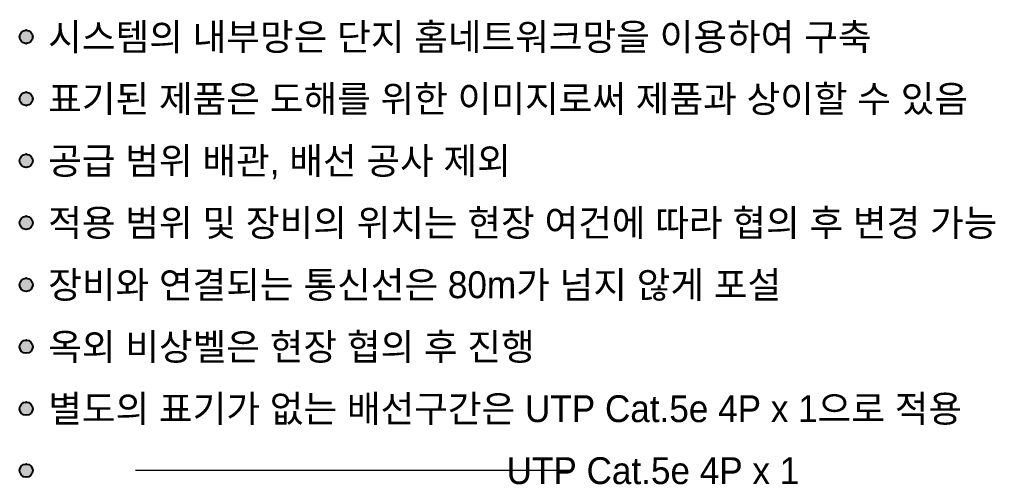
# Model space of a CAD drawing. Header units: millimetres. Extents: x 423257 to 751317, y -351975 to -271940.
# Drawn here: x 488540 to 500359, y -277567 to -271940 of the extents above; entities that cross this region are included whole.
import ezdxf
from ezdxf.enums import TextEntityAlignment as Align

# ---------------------------------------------------------------- set-up
doc = ezdxf.new("R2010")
doc.units = ezdxf.units.MM
doc.header["$LTSCALE"] = 150
doc.layers.add('-----30 Text', color=2, linetype='Continuous')
doc.layers.add('4', color=4, linetype='Continuous', lineweight=0)
doc.styles.add('ELEC', font='')
doc.styles.get('ELEC').set_extended_font_data('Dotum')

# ---------------------------------------------------------------- blocks, each defined once
blk = doc.blocks.new('범례')
at = {"layer": '-----30 Text'}
h = blk.add_hatch(color=256, dxfattribs=at)
edge = h.paths.add_edge_path()
edge.add_arc((488620, -272150), 79.9, 0, 360)
h = blk.add_hatch(color=256, dxfattribs=at)
edge = h.paths.add_edge_path()
edge.add_arc((488620, -272900), 79.9, 0, 360)
h = blk.add_hatch(color=256, dxfattribs=at)
edge = h.paths.add_edge_path()
edge.add_arc((488620, -273650), 79.9, 0, 360)
h = blk.add_hatch(color=256, dxfattribs=at)
edge = h.paths.add_edge_path()
edge.add_arc((488620, -274400), 79.9, 0, 360)
h = blk.add_hatch(color=256, dxfattribs=at)
edge = h.paths.add_edge_path()
edge.add_arc((488620, -275150), 79.9, 0, 360)
h = blk.add_hatch(color=256, dxfattribs=at)
edge = h.paths.add_edge_path()
edge.add_arc((488620, -275900), 79.9, 0, 360)
h = blk.add_hatch(color=256, dxfattribs=at)
edge = h.paths.add_edge_path()
edge.add_arc((488620, -276650), 79.9, 0, 360)
h = blk.add_hatch(color=256, dxfattribs=at)
edge = h.paths.add_edge_path()
edge.add_arc((488620, -277400), 79.9, 0, 360)
for centre in [(488620, -272150), (488620, -272900), (488620, -273650), (488620, -274400), (488620, -275150), (488620, -275900), (488620, -276650), (488620, -277400)]:
    blk.add_circle(centre, 79.9, dxfattribs=at)
for p in [(488620, -272070), (488540, -272150), (488700, -272150), (488620, -272230), (488540, -272900), (488620, -272820), (488700, -272900), (488620, -272980), (488620, -273570), (488620, -274320), (488620, -275070), (488620, -275820), (488620, -276570), (488620, -277320)]:
    blk.add_point(p, dxfattribs=at)
at = {"color": 0}
blk.add_line((495223, -277397), (489945, -277397), dxfattribs=at)
at = {"layer": '-----30 Text', "style": 'ELEC'}
for s, p in [('시스템의 내부망은 단지 홈네트워크망을 이용하여 구축', (488887, -272150)), ('표기된 제품은 도해를 위한 이미지로써 제품과 상이할 수 있음', (488887, -272900)), ('공급 범위 배관, 배선 공사 제외', (488887, -273650)), ('적용 범위 및 장비의 위치는 현장 여건에 따라 협의 후 변경 가능', (488887, -274400)), ('장비와 연결되는 통신선은 80m가 넘지 않게 포설', (488887, -275150)), ('옥외 비상벨은 현장 협의 후 진행', (488887, -275900)), ('별도의 표기가 없는 배선구간은 UTP Cat.5e 4P x 1으로 적용', (488887, -276650)), ('                                               UTP Cat.5e 4P x 1', (488887, -277400))]:
    blk.add_text(s, height=325, dxfattribs=at).set_placement(p, align=Align.MIDDLE_LEFT)

msp = doc.modelspace()

# ---------------------------------------------------------------- block references
at = {"layer": '4'}
msp.add_blockref('범례', (0, 0), dxfattribs=at)

doc.saveas('drawing.dxf')
